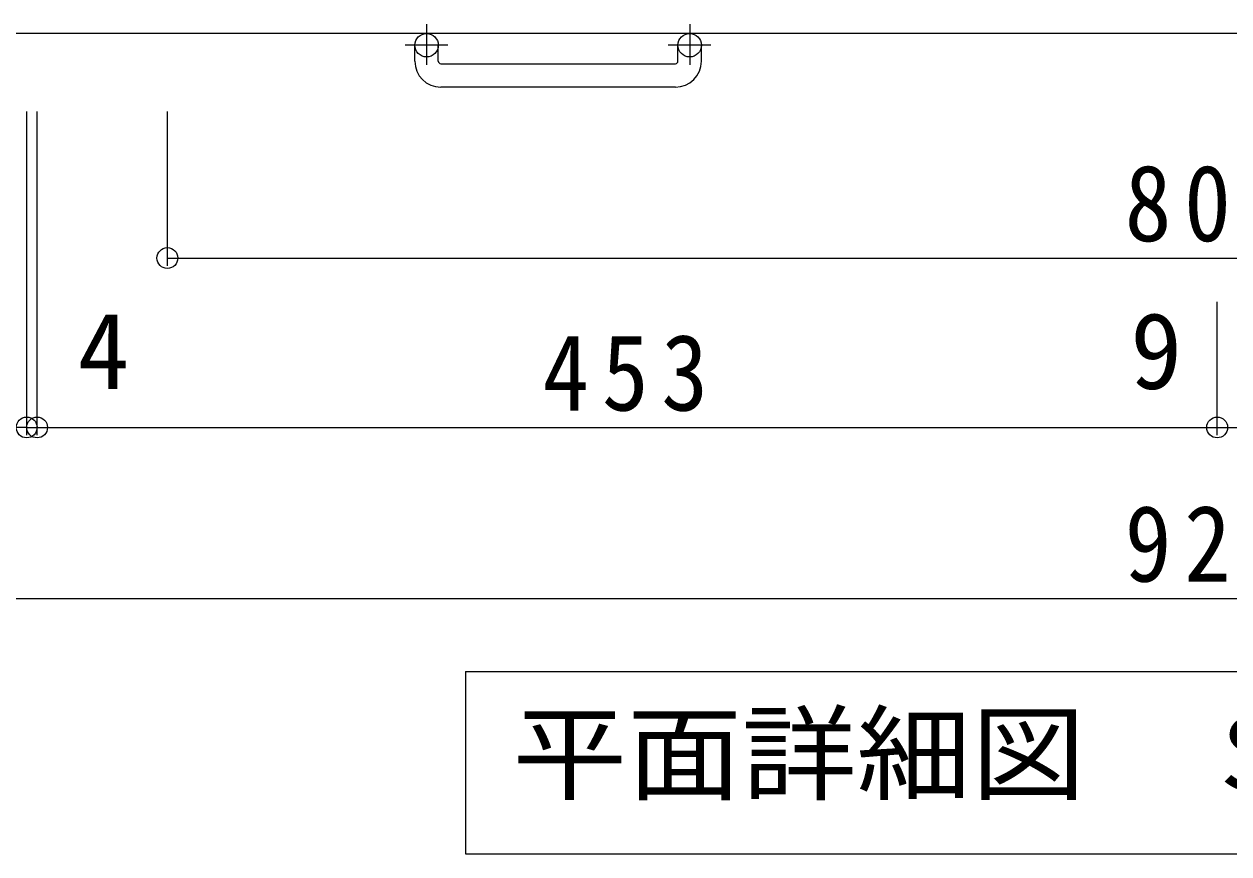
# Model space of a CAD drawing. Units: millimetres at full size, sheet at 1:10. Extents: x -1388 to 1501, y -1966 to 1441.
# Drawn here: x -1119.7 to -657.2, y 8.2 to 326.7 of the extents above; entities that cross this region are included whole.
import ezdxf
from ezdxf.enums import TextEntityAlignment as Align

# ---------------------------------------------------------------- set-up
doc = ezdxf.new("R2010")
doc.units = ezdxf.units.MM
doc.header["$LTSCALE"] = 10
doc.header["$PDMODE"] = 32
doc.header["$PDSIZE"] = 8
doc.linetypes.add('CHAIN1', pattern=[8, 5, -1, 1, -1])
doc.linetypes.add('DASHED1', pattern=[1.8, 1.2, -0.6])
for name, color, linetype, lineweight in [('C-1', 2, 'DASHED1', 9), ('C-4', 7, 'Continuous', 9), ('C-5', 7, 'Continuous', 9)]:
    doc.layers.add(name, color=color, linetype=linetype, lineweight=lineweight)
doc.styles.add('ＭＳ ゴシック', font='')
doc.styles.get('ＭＳ ゴシック').set_extended_font_data('MS Gothic')

msp = doc.modelspace()

# ---------------------------------------------------------------- linework, layer by layer
at = {"layer": 'C-1', "linetype": 'CHAIN1'}
for p, q in [((-965.24, 326.71), (-965.24, 311.11)), ((-864.24, 326.71), (-864.24, 311.11)), ((-957.08, 318.6), (-973.49, 318.6)), ((-856.08, 318.6), (-872.49, 318.6))]:
    msp.add_line(p, q, dxfattribs=at)
at = {"layer": 'C-1', "linetype": 'Continuous'}
for p, q in [((-204.74, 323.1), (-1124.74, 323.1)), ((-969.74, 312.5), (-969.74, 318.6)), ((-960.74, 312.5), (-960.74, 318.6)), ((-868.74, 312.5), (-868.74, 318.6)), ((-859.74, 312.5), (-859.74, 318.6)), ((-959.74, 311.5), (-869.74, 311.5)), ((-869.74, 302.5), (-959.74, 302.5))]:
    msp.add_line(p, q, dxfattribs=at)
for centre in [(-965.24, 318.6), (-864.24, 318.6)]:
    msp.add_circle(centre, 4.5, dxfattribs=at)
for centre, radius, start, end in [((-959.74, 312.5), 10, 180, 270), ((-959.74, 312.5), 1, 180, 270), ((-869.74, 312.5), 10, 270, 0), ((-869.74, 312.5), 1, 270, 0)]:
    msp.add_arc(centre, radius, start, end, dxfattribs=at)
at = {"layer": 'C-4'}
for p, q in [((-1118.74, 168.89), (-1118.74, 293.1)), ((-1114.74, 168.89), (-1114.74, 293.1)), ((-1064.74, 233.91), (-1064.74, 293.1)), ((-1064.74, 236.91), (-264.74, 236.91)), ((-661.74, 168.89), (-661.74, 220.05)), ((-1118.74, 171.89), (-1124.74, 171.89)), ((-1118.74, 171.89), (-1114.74, 171.89)), ((-1114.74, 171.89), (-661.74, 171.89)), ((-661.74, 171.89), (-652.74, 171.89)), ((-1124.74, 106.24), (-204.74, 106.24))]:
    msp.add_line(p, q, dxfattribs=at)
for p in [(-1064.74, 236.91), (-1118.74, 171.89), (-1114.74, 171.89), (-661.74, 171.89)]:
    msp.add_point(p, dxfattribs=at)
at = {"layer": 'C-5'}
for p, q in [((-950.24, 78.19), (-379.24, 78.19)), ((-950.24, 78.19), (-950.24, 8.19)), ((-950.24, 8.19), (-379.24, 8.19))]:
    msp.add_line(p, q, dxfattribs=at)

# ---------------------------------------------------------------- texts
at = {"layer": 'C-4', "color": 2, "style": 'ＭＳ ゴシック'}
for s, p in [('4', (-1099.24, 177.89)), ('9', (-695.12, 177.89))]:
    msp.add_text(s, height=29.33, dxfattribs=at).set_placement(p, align=Align.BOTTOM_LEFT)
at = {"layer": 'C-4', "color": 2, "char_height": 29.33, "attachment_point": 7, "style": 'ＭＳ ゴシック'}
for s, insert in [('\\T1.27;\\W0.9;800', (-697.24, 242.91)), ('\\T1.27;\\W0.9;453', (-920.74, 177.89)), ('\\T1.27;\\W0.9;920', (-697.24, 112.24))]:
    msp.add_mtext(s, dxfattribs=dict(at, insert=insert))
at = {"layer": 'C-5', "color": 2, "style": 'ＭＳ ゴシック', "width": 1.1}
msp.add_text('平面詳細図\u3000Ｓ＝１：１０', height=29.33, dxfattribs=at).set_placement((-932.24, 23.19), align=Align.BOTTOM_LEFT)

doc.saveas('drawing.dxf')
